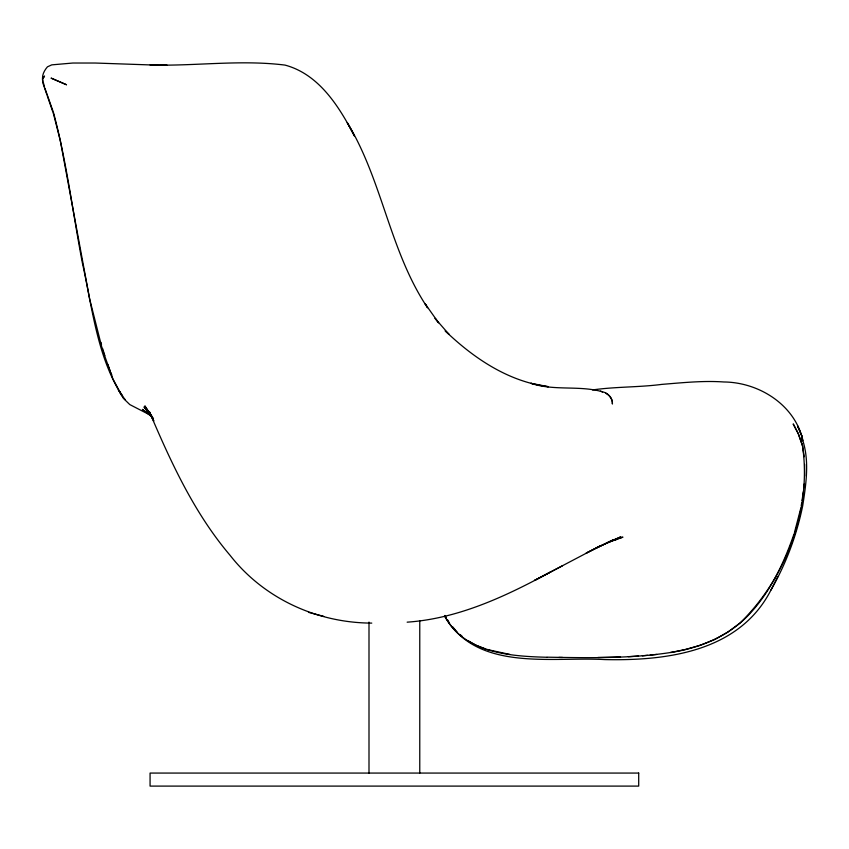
<?xml version="1.0" encoding="UTF-8"?>
<svg xmlns="http://www.w3.org/2000/svg" width="849" height="849" viewBox="0 0 849 849"><rect width="100%" height="100%" fill="white"/><g stroke="black" fill="none" stroke-linecap="round" stroke-linejoin="round"><path stroke-width="1.27" d="M804.64 476.098L804.629 464.424M803.303 491.762L802.05 500.613M803.748 487.867L804.205 483.962M801.254 505.558L801.658 503.086M800.851 508.031L794.441 532.588M794.08 533.798C784.285 562.102 771.285 589.97 751.036 612.384C730.501 635.476 700.903 647.776 670.88 652.467L671.113 652.425C630.138 658.771 588.484 657.869 547.159 657.179M444.823 616.427C476.905 672.281 551.404 656.479 604.902 659.588C666.974 660.925 739.256 651.767 770.924 590.119L771.094 589.779C786.047 563.757 796.67 535.284 802.687 505.877C806.157 483.622 809.819 459.5 801.891 437.84M770.924 590.119L777.663 576.864M43.437 77.726L44.519 76.039L42.45 79.074L42.928 83.181L53.551 114.074L60.3 140.584L89.654 299.007L102.411 349.523L112.928 378.951L123.381 398.361L129.791 404.58L150.284 415.14L142.43 409.377L152.067 416.986M562.494 565.774L534.488 580.44L600.933 545.514L586.128 553.145L611.386 540.749L596.762 547.701L620.916 536.78L606.398 543.158L622.943 537.141L610.686 540.813M550.725 571.908C506.11 596.157 458.577 618.613 407.149 622.168M610.473 541.004L616.077 539.624L611.131 540.739M592.496 389.946C615.376 386.635 638.83 387.377 661.838 384.385C682.447 382.729 703.152 380.522 723.836 381.976C758.953 382.262 794.972 404.835 802.899 440.408L802.454 440.801L801.7 438.816M670.88 652.467L685.408 649.485L700.202 645.304L714.688 639.552L727.858 632.144L740.158 622.911C786.45 577.691 812.429 508.392 802.22 443.931L804.173 456.762M642.353 655.821L647.575 655.332M650.196 655.078L656.733 654.462M628.398 656.67L638.544 656.054M620.523 656.977L597.908 657.466M42.853 80.708C41.505 75.582 44.19 70.605 47.448 66.827L51.768 64.864L72.855 63.028L95.162 63.028L156.131 65.129L150.294 65.023C195.174 66.243 240.299 59.483 285.02 65.097C319.065 74.213 339.186 106.687 354.426 135.946L347.273 122.649C382.581 180.561 389.595 251.134 427.578 307.773L425.179 303.836L438.604 322.822L435.049 318.364L449.121 334.485L445.184 330.855C473.572 358.108 508.264 381.604 548.157 386.666M558.865 657.434L562.526 657.455M161.278 65.171L167.104 65.235L150.294 65.023M546.798 657.264C510.122 656.288 464.223 653.051 444.929 616.406M371.777 623.102C317.229 622.954 263.869 598.587 230.09 555.331C194.241 513.136 170.957 462.376 149.445 411.861L153.807 420.977L149.551 412.54L153.287 419.13M509.984 654.462L486.891 649.443M548.21 386.666L530.837 383.281C555.087 391.548 581.777 384.523 605.634 392.8C609.699 395.072 612.861 399.168 612.405 404.028C612.829 400.112 609.869 395.241 605.772 393.299M308.495 612.341L323.809 616.385M485.692 648.976L476.077 645.251L468.266 640.825M600.413 391.113L602.557 391.983M460.073 634.553L462.058 636.219M151.069 415.883L148.14 413.261L153.489 418.759M125.461 399.964L120.271 393.352L121.959 395.73C96.977 356.156 92.297 307.582 82.342 262.787C72.781 212.738 66.71 161.894 53.498 112.63M452.464 626.573L457.091 632.059M152.406 417.092L144.022 406.915L152.226 417.262M152.533 417.411L144.839 405.907L153.213 419.119M121.46 394.223L122.627 395.91M444.972 615.461L446.234 617.584M447.497 619.717L449.386 622.911M119.751 391.431L120.876 393.384M118.393 390.041L119.019 391.219M110.858 372.732L111.781 375.003M47.523 95.629L53.084 111.421M107.717 364.263L109.935 370.461M44.912 88.211L47.066 94.409M102.538 348.377L104.852 355.678M100.84 342.317L101.519 344.736M43.182 81.96L44.488 86.969M419.767 620.757L419.767 773.068M368.997 622.084L368.997 773.068M638.703 773.068L150.071 773.068L150.071 786.1L638.703 786.1L638.703 773.068M66.455 84.72L51.227 78.172L66.455 84.72M793.486 424.415L793.178 423.959L798.145 433.499L802.241 444.982L798.453 433.935L793.486 424.415M153.245 419.141L149.212 412.614L153.223 419.173M799.026 429.318L797.561 425.922L802.411 437.362L799.026 429.318"/></g></svg>
